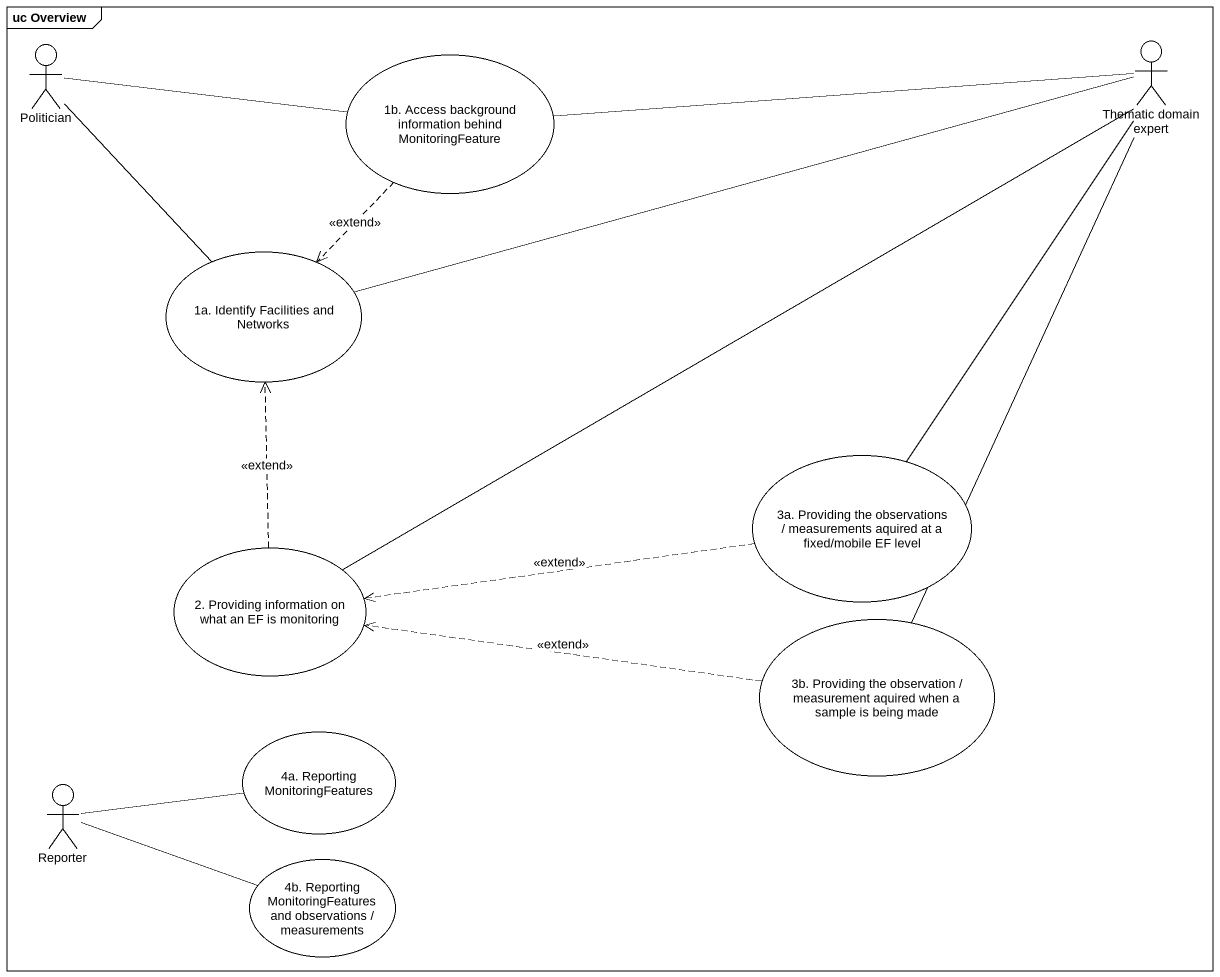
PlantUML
@startuml
mainframe uc Overview
actor Politician
usecase "1b. Access background information behind MonitoringFeature" as u1b_Access_background
actor "Thematic domain expert" as Thematic_domain_expert
usecase "1a. Identify Facilities and Networks" as u1a_Identify_Facilities_and
usecase "3a. Providing the observations / measurements aquired at a fixed/mobile EF level" as u3a_Providing_the
usecase "2. Providing information on what an EF is monitoring" as u2_Providing_information_on
usecase "3b. Providing the observation / measurement aquired when a sample is being made" as u3b_Providing_the
usecase "4a. Reporting MonitoringFeatures" as u4a_Reporting
actor Reporter
usecase "4b. Reporting MonitoringFeatures and observations / measurements" as u4b_Reporting
Politician -right- u1b_Access_background
Politician -- u1a_Identify_Facilities_and
u1b_Access_background ..> u1a_Identify_Facilities_and : <<extend>>
Thematic_domain_expert -left- u1b_Access_background
Thematic_domain_expert -left- u1a_Identify_Facilities_and
Thematic_domain_expert -- u3a_Providing_the
Thematic_domain_expert -left- u2_Providing_information_on
Thematic_domain_expert -- u3b_Providing_the
u3a_Providing_the .left.> u2_Providing_information_on : <<extend>>
u2_Providing_information_on .up.> u1a_Identify_Facilities_and : <<extend>>
u3b_Providing_the .left.> u2_Providing_information_on : <<extend>>
Reporter -right- u4a_Reporting
Reporter -right- u4b_Reporting
@enduml
